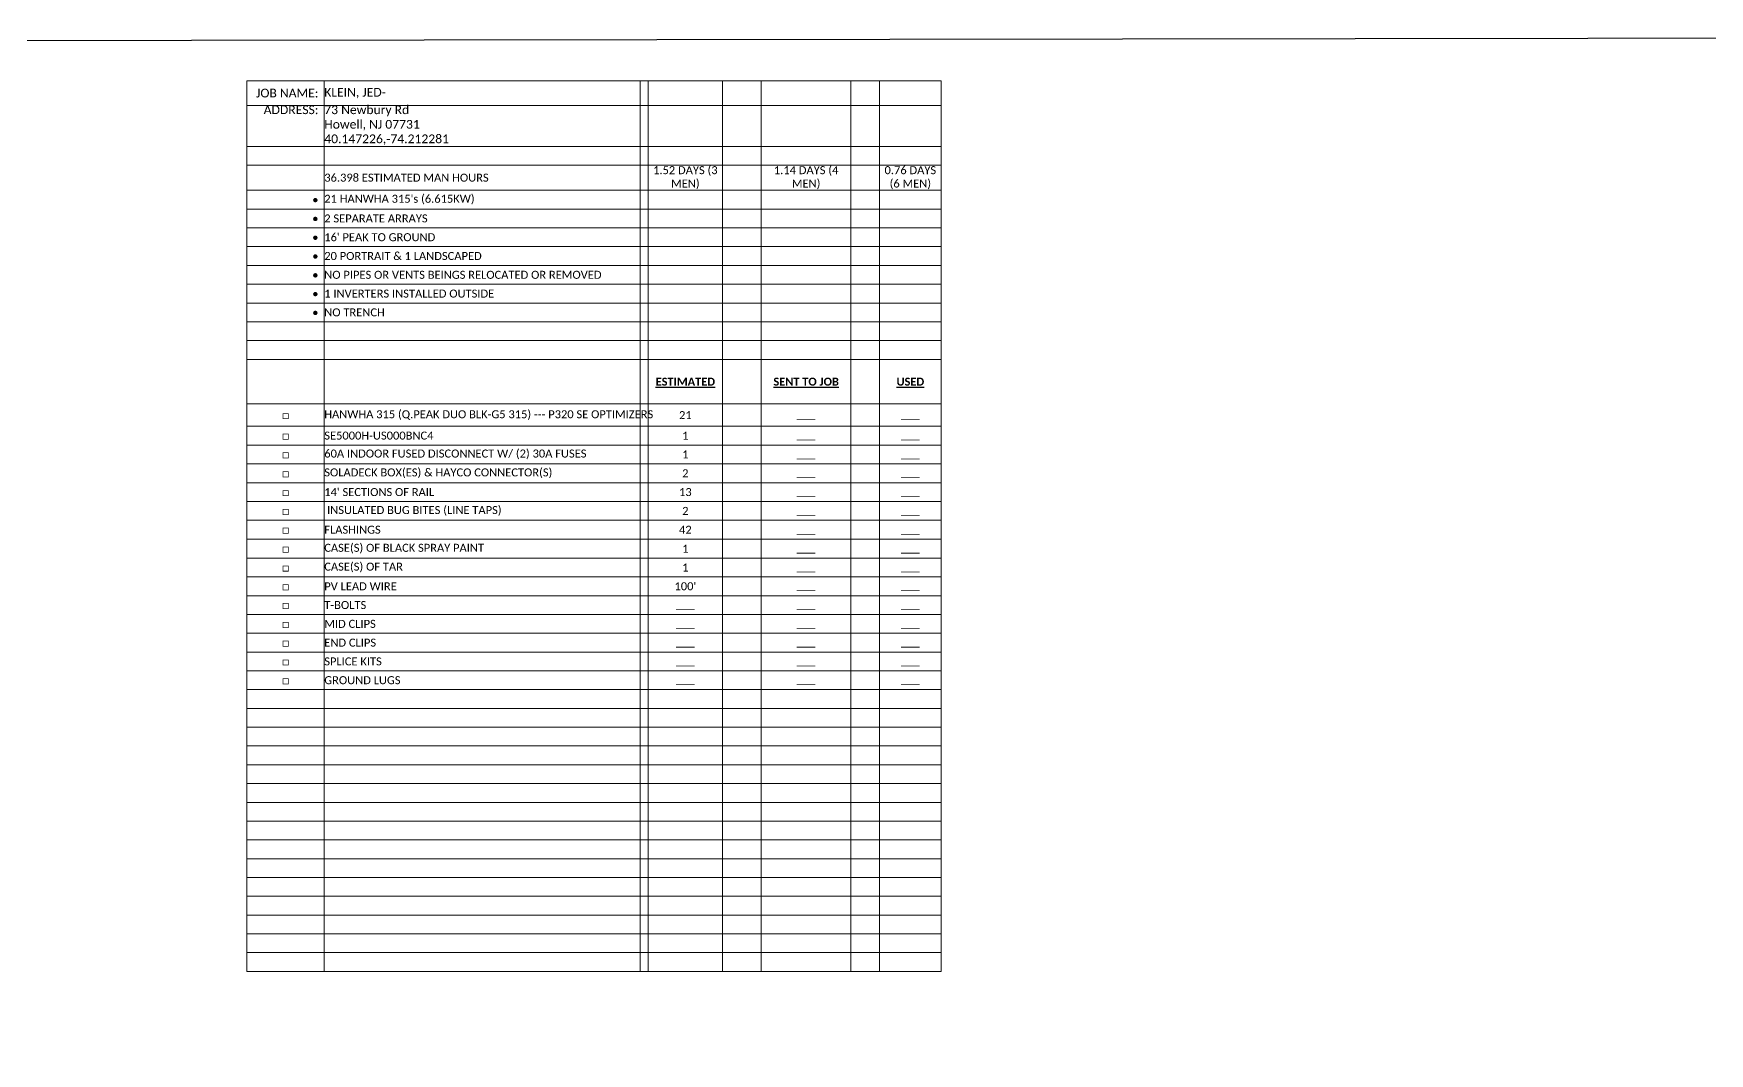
# Model space of a CAD drawing. Header units: feet. Extents: x -13431 to 10292, y 13448 to 29871.
# Drawn here: x 3925 to 4501, y 17239 to 17589 of the extents above; entities that cross this region are included whole.
import ezdxf

# ---------------------------------------------------------------- set-up
doc = ezdxf.new("R2010")
doc.units = ezdxf.units.FT
doc.header["$MEASUREMENT"] = 0
doc.layers.add('LOCKED (NO PRINT)', color=7, linetype='Continuous', plot=False)
doc.styles.get("Standard").update_dxf_attribs({"font": 'CALIBRI.TTF'})

# ---------------------------------------------------------------- blocks, each defined once
blk = doc.blocks.new('*T72')
at = {"layer": 'Defpoints', "color": 8, "linetype": 'ByBlock', "lineweight": 0, "transparency": 16777216}
for p, q in [((0, 0), (238.64, 0)), ((0, 0), (0, -306.3)), ((26.58, 0), (26.58, -306.3)), ((135.2, 0), (135.2, -306.3)), ((137.95, 0), (137.95, -306.3)), ((163.46, 0), (163.46, -306.3)), ((176.81, 0), (176.81, -306.3)), ((207.62, 0), (207.62, -306.3)), ((217.45, 0), (217.45, -306.3)), ((238.64, 0), (238.64, -306.3)), ((0, -8.44), (238.64, -8.44)), ((0, -22.57), (238.64, -22.57)), ((0, -29.03), (238.64, -29.03)), ((0, -37.6), (238.64, -37.6)), ((0, -44.1), (238.64, -44.1)), ((0, -50.56), (238.64, -50.56)), ((0, -57.02), (238.64, -57.02)), ((0, -63.49), (238.64, -63.49)), ((0, -69.95), (238.64, -69.95)), ((0, -76.41), (238.64, -76.41)), ((0, -82.87), (238.64, -82.87)), ((0, -89.33), (238.64, -89.33)), ((0, -95.79), (238.64, -95.79)), ((0, -111.14), (238.64, -111.14)), ((0, -118.79), (238.64, -118.79)), ((0, -125.25), (238.64, -125.25)), ((0, -131.71), (238.64, -131.71)), ((0, -138.22), (238.64, -138.22)), ((0, -144.68), (238.64, -144.68)), ((0, -151.14), (238.64, -151.14)), ((0, -157.65), (238.64, -157.65)), ((0, -164.15), (238.64, -164.15)), ((0, -170.61), (238.64, -170.61)), ((0, -177.07), (238.64, -177.07)), ((0, -183.54), (238.64, -183.54)), ((0, -190), (238.64, -190)), ((0, -196.46), (238.64, -196.46)), ((0, -202.92), (238.64, -202.92)), ((0, -209.38), (238.64, -209.38)), ((0, -215.84), (238.64, -215.84)), ((0, -222.3), (238.64, -222.3)), ((0, -228.76), (238.64, -228.76)), ((0, -235.22), (238.64, -235.22)), ((0, -241.69), (238.64, -241.69)), ((0, -248.15), (238.64, -248.15)), ((0, -254.61), (238.64, -254.61)), ((0, -261.07), (238.64, -261.07)), ((0, -267.53), (238.64, -267.53)), ((0, -273.99), (238.64, -273.99)), ((0, -280.45), (238.64, -280.45)), ((0, -286.91), (238.64, -286.91)), ((0, -293.37), (238.64, -293.37)), ((0, -299.84), (238.64, -299.84)), ((0, -306.3), (238.64, -306.3))]:
    blk.add_line(p, q, dxfattribs=at)
at = {"color": 0, "transparency": 16777216}
for s, insert, char_height, width, attachment_point in [('{\\fCalibri|b0|i0|c0;JOB NAME:', (24.58, -4.22), 3, 22.5823, 6), ('{\\fCalibri|b0|i0|c0;KLEIN, JED-', (26.58, -4.22), 3, 108.6174, 4), ('{\\fCalibri|b0|i0|c0;', (136.57, -4.22), 2.75, 2.75, 5), ('{\\fCalibri|b0|i0|c0;', (150.7, -4.22), 2.75, 25.5067, 5), ('{\\fCalibri|b0|i0|c0;', (170.14, -4.22), 2.75, 13.3575, 5), ('{\\fCalibri|b0|i0|c0;', (192.22, -4.22), 2.75, 30.8085, 5), ('{\\fCalibri|b0|i0|c0;', (212.53, -4.22), 2.75, 9.8234, 5), ('{\\fCalibri|b0|i0|c0;', (228.04, -4.22), 2.75, 21.1922, 5), ('{\\fCalibri|b0|i0|c0;ADDRESS:', (24.58, -8.44), 3, 22.5823, 3), ('{\\fCalibri|b0|i0|c0;73 Newbury Rd^JHowell, NJ 07731^J40.147226,-74.212281', (26.58, -8.44), 3, 108.6174, 1), ('{\\fCalibri|b0|i0|c0;', (136.57, -15.5), 2.75, 2.75, 5), ('{\\fCalibri|b0|i0|c0;', (150.7, -15.5), 2.75, 25.5067, 5), ('{\\fCalibri|b0|i0|c0;', (170.14, -15.5), 2.75, 13.3575, 5), ('{\\fCalibri|b0|i0|c0;', (192.22, -15.5), 2.75, 30.8085, 5), ('{\\fCalibri|b0|i0|c0;', (212.53, -15.5), 2.75, 9.8234, 5), ('{\\fCalibri|b0|i0|c0;', (228.04, -15.5), 2.75, 21.1922, 5), ('{\\fCalibri|b0|i0|c0;', (24.58, -25.8), 2.75, 22.5823, 6), ('{\\fCalibri|b0|i0|c0;', (26.58, -25.8), 2.75, 108.6174, 4), ('{\\fCalibri|b0|i0|c0;', (136.57, -25.8), 2.75, 2.75, 5), ('{\\fCalibri|b0|i0|c0;', (150.7, -25.8), 2.75, 25.5067, 5), ('{\\fCalibri|b0|i0|c0;', (170.14, -25.8), 2.75, 13.3575, 5), ('{\\fCalibri|b0|i0|c0;', (192.22, -25.8), 2.75, 30.8085, 5), ('{\\fCalibri|b0|i0|c0;', (212.53, -25.8), 2.75, 9.8234, 5), ('{\\fCalibri|b0|i0|c0;', (228.04, -25.8), 2.75, 21.1922, 5), ('{\\fCalibri|b0|i0|c0;', (24.58, -33.31), 2.75, 22.5823, 6), ('{\\fCalibri|b0|i0|c0;36.398 ESTIMATED MAN HOURS', (26.58, -33.31), 2.75, 108.6174, 4), ('{\\fCalibri|b0|i0|c0;', (136.57, -33.31), 2.75, 2.75, 5), ('{\\fCalibri|b0|i0|c0;1.52 DAYS (3 MEN)', (150.7, -33.31), 2.75, 25.5067, 5), ('{\\fCalibri|b0|i0|c0;', (170.14, -33.31), 2.75, 13.3575, 5), ('{\\fCalibri|b0|i0|c0;1.14 DAYS (4 MEN)', (192.22, -33.31), 2.75, 30.8085, 5), ('{\\fCalibri|b0|i0|c0;', (212.53, -33.31), 2.75, 9.8234, 5), ('{\\fCalibri|b0|i0|c0;0.76 DAYS (6 MEN)', (228.04, -33.31), 2.75, 21.1922, 5), ('{\\fCalibri|b0|i0|c0;•', (24.58, -40.85), 2.75, 22.5823, 6), ("{\\fCalibri|b0|i0|c0;21 HANWHA 315's (6.615KW)", (26.58, -40.85), 2.75, 108.6174, 4), ('{\\fCalibri|b0|i0|c0;2 SEPARATE ARRAYS', (26.58, -47.33), 2.75, 108.6174, 4), ('{\\fCalibri|b0|i0|c0;', (136.57, -40.85), 2.75, 2.75, 5), ('{\\fCalibri|b0|i0|c0;', (150.7, -40.85), 2.75, 25.5067, 5), ('{\\fCalibri|b0|i0|c0;', (170.14, -40.85), 2.75, 13.3575, 5), ('{\\fCalibri|b0|i0|c0;', (192.22, -40.85), 2.75, 30.8085, 5), ('{\\fCalibri|b0|i0|c0;', (212.53, -40.85), 2.75, 9.8234, 5), ('{\\fCalibri|b0|i0|c0;', (228.04, -40.85), 2.75, 21.1922, 5), ('{\\fCalibri|b0|i0|c0;•', (24.58, -47.33), 2.75, 22.5823, 6), ('{\\fCalibri|b0|i0|c0;', (136.57, -47.33), 2.75, 2.75, 5), ('{\\fCalibri|b0|i0|c0;', (150.7, -47.33), 2.75, 25.5067, 5), ('{\\fCalibri|b0|i0|c0;', (170.14, -47.33), 2.75, 13.3575, 5), ('{\\fCalibri|b0|i0|c0;', (192.22, -47.33), 2.75, 30.8085, 5), ('{\\fCalibri|b0|i0|c0;', (212.53, -47.33), 2.75, 9.8234, 5), ('{\\fCalibri|b0|i0|c0;', (228.04, -47.33), 2.75, 21.1922, 5), ('{\\fCalibri|b0|i0|c0;•', (24.58, -53.79), 2.75, 22.5823, 6), ("{\\fCalibri|b0|i0|c0;16' PEAK TO GROUND", (26.58, -53.79), 2.75, 108.6174, 4), ('{\\fCalibri|b0|i0|c0;', (136.57, -53.79), 2.75, 2.75, 5), ('{\\fCalibri|b0|i0|c0;', (150.7, -53.79), 2.75, 25.5067, 5), ('{\\fCalibri|b0|i0|c0;', (170.14, -53.79), 2.75, 13.3575, 5), ('{\\fCalibri|b0|i0|c0;', (192.22, -53.79), 2.75, 30.8085, 5), ('{\\fCalibri|b0|i0|c0;', (212.53, -53.79), 2.75, 9.8234, 5), ('{\\fCalibri|b0|i0|c0;', (228.04, -53.79), 2.75, 21.1922, 5), ('{\\fCalibri|b0|i0|c0;•', (24.58, -60.25), 2.75, 22.5823, 6), ('{\\fCalibri|b0|i0|c0;20 PORTRAIT & 1 LANDSCAPED', (26.58, -60.25), 2.75, 108.6174, 4), ('{\\fCalibri|b0|i0|c0;', (136.57, -60.25), 2.75, 2.75, 5), ('{\\fCalibri|b0|i0|c0;', (150.7, -60.25), 2.75, 25.5067, 5), ('{\\fCalibri|b0|i0|c0;', (170.14, -60.25), 2.75, 13.3575, 5), ('{\\fCalibri|b0|i0|c0;', (192.22, -60.25), 2.75, 30.8085, 5), ('{\\fCalibri|b0|i0|c0;', (212.53, -60.25), 2.75, 9.8234, 5), ('{\\fCalibri|b0|i0|c0;', (228.04, -60.25), 2.75, 21.1922, 5), ('{\\fCalibri|b0|i0|c0;•', (24.58, -66.72), 2.75, 22.5823, 6), ('{\\fCalibri|b0|i0|c0;NO PIPES OR VENTS BEINGS RELOCATED OR REMOVED', (26.58, -66.72), 2.75, 108.6174, 4), ('{\\fCalibri|b0|i0|c0;', (136.57, -66.72), 2.75, 2.75, 5), ('{\\fCalibri|b0|i0|c0;', (150.7, -66.72), 2.75, 25.5067, 5), ('{\\fCalibri|b0|i0|c0;', (170.14, -66.72), 2.75, 13.3575, 5), ('{\\fCalibri|b0|i0|c0;', (192.22, -66.72), 2.75, 30.8085, 5), ('{\\fCalibri|b0|i0|c0;', (212.53, -66.72), 2.75, 9.8234, 5), ('{\\fCalibri|b0|i0|c0;', (228.04, -66.72), 2.75, 21.1922, 5), ('{\\fCalibri|b0|i0|c0;•', (24.58, -73.18), 2.75, 22.5823, 6), ('{\\fCalibri|b0|i0|c0;1 INVERTERS INSTALLED OUTSIDE', (26.58, -73.18), 2.75, 108.6174, 4), ('{\\fCalibri|b0|i0|c0;', (136.57, -73.18), 2.75, 2.75, 5), ('{\\fCalibri|b0|i0|c0;', (150.7, -73.18), 2.75, 25.5067, 5), ('{\\fCalibri|b0|i0|c0;', (170.14, -73.18), 2.75, 13.3575, 5), ('{\\fCalibri|b0|i0|c0;', (192.22, -73.18), 2.75, 30.8085, 5), ('{\\fCalibri|b0|i0|c0;', (212.53, -73.18), 2.75, 9.8234, 5), ('{\\fCalibri|b0|i0|c0;', (228.04, -73.18), 2.75, 21.1922, 5), ('{\\fCalibri|b0|i0|c0;•', (24.58, -79.64), 2.75, 22.5823, 6), ('{\\fCalibri|b0|i0|c0;NO TRENCH', (26.58, -79.64), 2.75, 108.6174, 4), ('{\\fCalibri|b0|i0|c0;', (136.57, -79.64), 2.75, 2.75, 5), ('{\\fCalibri|b0|i0|c0;', (150.7, -79.64), 2.75, 25.5067, 5), ('{\\fCalibri|b0|i0|c0;', (170.14, -79.64), 2.75, 13.3575, 5), ('{\\fCalibri|b0|i0|c0;', (192.22, -79.64), 2.75, 30.8085, 5), ('{\\fCalibri|b0|i0|c0;', (212.53, -79.64), 2.75, 9.8234, 5), ('{\\fCalibri|b0|i0|c0;', (228.04, -79.64), 2.75, 21.1922, 5), ('{\\fCalibri|b0|i0|c0;', (24.58, -86.1), 2.75, 22.5823, 6), ('{\\fCalibri|b0|i0|c0;', (26.58, -86.1), 2.75, 108.6174, 4), ('{\\fCalibri|b0|i0|c0;', (136.57, -86.1), 2.75, 2.75, 5), ('{\\fCalibri|b0|i0|c0;', (150.7, -86.1), 2.75, 25.5067, 5), ('{\\fCalibri|b0|i0|c0;', (170.14, -86.1), 2.75, 13.3575, 5), ('{\\fCalibri|b0|i0|c0;', (192.22, -86.1), 2.75, 30.8085, 5), ('{\\fCalibri|b0|i0|c0;', (212.53, -86.1), 2.75, 9.8234, 5), ('{\\fCalibri|b0|i0|c0;', (228.04, -86.1), 2.75, 21.1922, 5), ('{\\fCalibri|b0|i0|c0;', (24.58, -92.56), 2.75, 22.5823, 6), ('{\\fCalibri|b0|i0|c0;', (26.58, -92.56), 2.75, 108.6174, 4), ('{\\fCalibri|b0|i0|c0;', (136.57, -92.56), 2.75, 2.75, 5), ('{\\fCalibri|b0|i0|c0;', (150.7, -92.56), 2.75, 25.5067, 5), ('{\\fCalibri|b0|i0|c0;', (170.14, -92.56), 2.75, 13.3575, 5), ('{\\fCalibri|b0|i0|c0;', (192.22, -92.56), 2.75, 30.8085, 5), ('{\\fCalibri|b0|i0|c0;', (212.53, -92.56), 2.75, 9.8234, 5), ('{\\fCalibri|b0|i0|c0;', (228.04, -92.56), 2.75, 21.1922, 5), ('{\\fCalibri|b0|i0|c0;', (13.29, -103.47), 2.75, 22.5823, 5), ('{\\fCalibri|b0|i0|c0;', (26.58, -103.47), 2.75, 108.6174, 4), ('{\\fCalibri|b0|i0|c0;', (136.57, -103.47), 2.75, 2.75, 5), ('{\\fCalibri|b1|i0|c0;\\LESTIMATED', (150.7, -103.47), 2.75, 25.5067, 5), ('{\\fCalibri|b0|i0|c0;', (170.14, -103.47), 2.75, 13.3575, 5), ('{\\fCalibri|b1|i0|c0;\\LSENT TO JOB', (192.22, -103.47), 2.75, 30.8085, 5), ('{\\fCalibri|b0|i0|c0;', (212.53, -103.47), 2.75, 9.8234, 5), ('{\\fCalibri|b1|i0|c0;\\LUSED', (228.04, -103.47), 2.75, 21.1922, 5), ('{\\fCalibri|b0|i0|c0;□', (13.29, -114.97), 2.75, 22.5823, 5), ('{\\fCalibri|b0|i0|c0;HANWHA 315 (Q.PEAK DUO BLK-G5 315) --- P320 SE OPTIMIZERS', (26.58, -114.97), 2.75, 108.6174, 4), ('{\\fCalibri|b0|i0|c0;', (136.57, -114.97), 2.75, 2.75, 5), ('{\\fCalibri|b0|i0|c0;21', (150.7, -114.97), 2.75, 25.5067, 5), ('{\\fCalibri|b0|i0|c0;', (170.14, -114.97), 2.75, 13.3575, 5), ('{\\fCalibri|b0|i0|c0;', (212.53, -114.97), 2.75, 9.8234, 5), ('{\\fCalibri|b0|i0|c0;SE5000H-US000BNC4', (26.58, -122.02), 2.75, 108.6174, 4), ('{\\fCalibri|b0|i0|c0;1', (150.7, -122.02), 2.75, 25.5067, 5), ('{\\fCalibri|b0|i0|c0;___', (192.22, -114.97), 2.75, 30.8085, 5), ('{\\fCalibri|b0|i0|c0;___', (228.04, -114.97), 2.75, 21.1922, 5), ('{\\fCalibri|b0|i0|c0;□', (13.29, -122.02), 2.75, 22.5823, 5), ('{\\fCalibri|b0|i0|c0;60A INDOOR FUSED DISCONNECT W/ (2) 30A FUSES', (26.58, -128.48), 2.75, 108.6174, 4), ('{\\fCalibri|b0|i0|c0;', (136.57, -122.02), 2.75, 2.75, 5), ('{\\fCalibri|b0|i0|c0;', (170.14, -122.02), 2.75, 13.3575, 5), ('{\\fCalibri|b0|i0|c0;___', (192.22, -122.02), 2.75, 30.8085, 5), ('{\\fCalibri|b0|i0|c0;', (212.53, -122.02), 2.75, 9.8234, 5), ('{\\fCalibri|b0|i0|c0;___', (228.04, -122.02), 2.75, 21.1922, 5), ('{\\fCalibri|b0|i0|c0;□', (13.29, -128.48), 2.75, 22.5823, 5), ('{\\fCalibri|b0|i0|c0;', (136.57, -128.48), 2.75, 2.75, 5), ('{\\fCalibri|b0|i0|c0;1', (150.7, -128.48), 2.75, 25.5067, 5), ('{\\fCalibri|b0|i0|c0;', (170.14, -128.48), 2.75, 13.3575, 5), ('{\\fCalibri|b0|i0|c0;___', (192.22, -128.48), 2.75, 30.8085, 5), ('{\\fCalibri|b0|i0|c0;', (212.53, -128.48), 2.75, 9.8234, 5), ('{\\fCalibri|b0|i0|c0;___', (228.04, -128.48), 2.75, 21.1922, 5), ('{\\fCalibri|b0|i0|c0;□', (13.29, -134.97), 2.75, 22.5823, 5), ('{\\fCalibri|b0|i0|c0;SOLADECK BOX(ES) & HAYCO CONNECTOR(S)', (26.58, -134.97), 2.75, 108.6174, 4), ('{\\fCalibri|b0|i0|c0;', (136.57, -134.97), 2.75, 2.75, 5), ('{\\fCalibri|b0|i0|c0;2', (150.7, -134.97), 2.75, 25.5067, 5), ('{\\fCalibri|b0|i0|c0;', (170.14, -134.97), 2.75, 13.3575, 5), ('{\\fCalibri|b0|i0|c0;___', (192.22, -134.97), 2.75, 30.8085, 5), ('{\\fCalibri|b0|i0|c0;', (212.53, -134.97), 2.75, 9.8234, 5), ('{\\fCalibri|b0|i0|c0;___', (228.04, -134.97), 2.75, 21.1922, 5), ('{\\fCalibri|b0|i0|c0;□', (13.29, -141.45), 2.75, 22.5823, 5), ("{\\fCalibri|b0|i0|c0;14' SECTIONS OF RAIL", (26.58, -141.45), 2.75, 108.6174, 4), ('{\\fCalibri|b0|i0|c0;', (136.57, -141.45), 2.75, 2.75, 5), ('{\\fCalibri|b0|i0|c0;13', (150.7, -141.45), 2.75, 25.5067, 5), ('{\\fCalibri|b0|i0|c0;', (170.14, -141.45), 2.75, 13.3575, 5), ('{\\fCalibri|b0|i0|c0;___', (192.22, -141.45), 2.75, 30.8085, 5), ('{\\fCalibri|b0|i0|c0;', (212.53, -141.45), 2.75, 9.8234, 5), ('{\\fCalibri|b0|i0|c0;___', (228.04, -141.45), 2.75, 21.1922, 5), ('{\\fCalibri|b0|i0|c0;□', (13.29, -147.91), 2.75, 22.5823, 5), ('{\\fCalibri|b0|i0|c0; INSULATED BUG BITES (LINE TAPS)', (26.58, -147.91), 2.75, 108.6174, 4), ('{\\fCalibri|b0|i0|c0;', (136.57, -147.91), 2.75, 2.75, 5), ('{\\fCalibri|b0|i0|c0;2', (150.7, -147.91), 2.75, 25.5067, 5), ('{\\fCalibri|b0|i0|c0;', (170.14, -147.91), 2.75, 13.3575, 5), ('{\\fCalibri|b0|i0|c0;___', (192.22, -147.91), 2.75, 30.8085, 5), ('{\\fCalibri|b0|i0|c0;', (212.53, -147.91), 2.75, 9.8234, 5), ('{\\fCalibri|b0|i0|c0;___', (228.04, -147.91), 2.75, 21.1922, 5), ('{\\fCalibri|b0|i0|c0;□', (13.29, -154.39), 2.75, 22.5823, 5), ('{\\fCalibri|b0|i0|c0;FLASHINGS', (26.58, -154.39), 2.75, 108.6174, 4), ('{\\fCalibri|b0|i0|c0;', (136.57, -154.39), 2.75, 2.75, 5), ('{\\fCalibri|b0|i0|c0;42', (150.7, -154.39), 2.75, 25.5067, 5), ('{\\fCalibri|b0|i0|c0;', (170.14, -154.39), 2.75, 13.3575, 5), ('{\\fCalibri|b0|i0|c0;', (212.53, -154.39), 2.75, 9.8234, 5), ('{\\fCalibri|b0|i0|c0;□', (13.29, -160.9), 2.75, 22.5823, 5), ('{\\fCalibri|b0|i0|c0;CASE(S) OF BLACK SPRAY PAINT', (26.58, -160.9), 2.75, 108.6174, 4), ('{\\fCalibri|b0|i0|c0;', (136.57, -160.9), 2.75, 2.75, 5), ('{\\fCalibri|b0|i0|c0;1', (150.7, -160.9), 2.75, 25.5067, 5), ('{\\fCalibri|b0|i0|c0;', (170.14, -160.9), 2.75, 13.3575, 5), ('{\\fCalibri|b0|i0|c0;___', (192.22, -154.39), 2.75, 30.8085, 5), ('{\\fCalibri|b0|i0|c0;', (212.53, -160.9), 2.75, 9.8234, 5), ('{\\fCalibri|b0|i0|c0;___', (228.04, -154.39), 2.75, 21.1922, 5), ('{\\fCalibri|b0|i0|c0;□', (13.29, -167.38), 2.75, 22.5823, 5), ('{\\fCalibri|b0|i0|c0;CASE(S) OF TAR', (26.58, -167.38), 2.75, 108.6174, 4), ('{\\fCalibri|b0|i0|c0;1', (150.7, -167.38), 2.75, 25.5067, 5), ('{\\fCalibri|b0|i0|c0;___', (192.22, -160.9), 2.75, 30.8085, 5), ('{\\fCalibri|b0|i0|c0;___', (228.04, -160.9), 2.75, 21.1922, 5), ('{\\fCalibri|b0|i0|c0;PV LEAD WIRE', (26.58, -173.84), 2.75, 108.6174, 4), ('{\\fCalibri|b0|i0|c0;', (136.57, -167.38), 2.75, 2.75, 5), ("{\\fCalibri|b0|i0|c0;100'", (150.7, -173.84), 2.75, 25.5067, 5), ('{\\fCalibri|b0|i0|c0;', (170.14, -167.38), 2.75, 13.3575, 5), ('{\\fCalibri|b0|i0|c0;___', (192.22, -167.38), 2.75, 30.8085, 5), ('{\\fCalibri|b0|i0|c0;', (212.53, -167.38), 2.75, 9.8234, 5), ('{\\fCalibri|b0|i0|c0;___', (228.04, -167.38), 2.75, 21.1922, 5), ('{\\fCalibri|b0|i0|c0;□', (13.29, -173.84), 2.75, 22.5823, 5), ('{\\fCalibri|b0|i0|c0;', (136.57, -173.84), 2.75, 2.75, 5), ('{\\fCalibri|b0|i0|c0;', (170.14, -173.84), 2.75, 13.3575, 5), ('{\\fCalibri|b0|i0|c0;___', (192.22, -173.84), 2.75, 30.8085, 5), ('{\\fCalibri|b0|i0|c0;', (212.53, -173.84), 2.75, 9.8234, 5), ('{\\fCalibri|b0|i0|c0;___', (228.04, -173.84), 2.75, 21.1922, 5), ('{\\fCalibri|b0|i0|c0;□', (13.29, -180.3), 2.75, 22.5823, 5), ('{\\fCalibri|b0|i0|c0;T-BOLTS', (26.58, -180.3), 2.75, 108.6174, 4), ('{\\fCalibri|b0|i0|c0;', (136.57, -180.3), 2.75, 2.75, 5), ('{\\fCalibri|b0|i0|c0;___', (150.7, -180.3), 2.75, 25.5067, 5), ('{\\fCalibri|b0|i0|c0;', (170.14, -180.3), 2.75, 13.3575, 5), ('{\\fCalibri|b0|i0|c0;___', (192.22, -180.3), 2.75, 30.8085, 5), ('{\\fCalibri|b0|i0|c0;', (212.53, -180.3), 2.75, 9.8234, 5), ('{\\fCalibri|b0|i0|c0;___', (228.04, -180.3), 2.75, 21.1922, 5), ('{\\fCalibri|b0|i0|c0;□', (13.29, -186.77), 2.75, 22.5823, 5), ('{\\fCalibri|b0|i0|c0;MID CLIPS', (26.58, -186.77), 2.75, 108.6174, 4), ('{\\fCalibri|b0|i0|c0;', (136.57, -186.77), 2.75, 2.75, 5), ('{\\fCalibri|b0|i0|c0;___', (150.7, -186.77), 2.75, 25.5067, 5), ('{\\fCalibri|b0|i0|c0;', (170.14, -186.77), 2.75, 13.3575, 5), ('{\\fCalibri|b0|i0|c0;___', (192.22, -186.77), 2.75, 30.8085, 5), ('{\\fCalibri|b0|i0|c0;', (212.53, -186.77), 2.75, 9.8234, 5), ('{\\fCalibri|b0|i0|c0;___', (228.04, -186.77), 2.75, 21.1922, 5), ('{\\fCalibri|b0|i0|c0;□', (13.29, -193.23), 2.75, 22.5823, 5), ('{\\fCalibri|b0|i0|c0;END CLIPS', (26.58, -193.23), 2.75, 108.6174, 4), ('{\\fCalibri|b0|i0|c0;', (136.57, -193.23), 2.75, 2.75, 5), ('{\\fCalibri|b0|i0|c0;___', (150.7, -193.23), 2.75, 25.5067, 5), ('{\\fCalibri|b0|i0|c0;', (170.14, -193.23), 2.75, 13.3575, 5), ('{\\fCalibri|b0|i0|c0;___', (192.22, -193.23), 2.75, 30.8085, 5), ('{\\fCalibri|b0|i0|c0;', (212.53, -193.23), 2.75, 9.8234, 5), ('{\\fCalibri|b0|i0|c0;___', (228.04, -193.23), 2.75, 21.1922, 5), ('{\\fCalibri|b0|i0|c0;□', (13.29, -199.69), 2.75, 22.5823, 5), ('{\\fCalibri|b0|i0|c0;SPLICE KITS', (26.58, -199.69), 2.75, 108.6174, 4), ('{\\fCalibri|b0|i0|c0;', (136.57, -199.69), 2.75, 2.75, 5), ('{\\fCalibri|b0|i0|c0;___', (150.7, -199.69), 2.75, 25.5067, 5), ('{\\fCalibri|b0|i0|c0;', (170.14, -199.69), 2.75, 13.3575, 5), ('{\\fCalibri|b0|i0|c0;___', (192.22, -199.69), 2.75, 30.8085, 5), ('{\\fCalibri|b0|i0|c0;', (212.53, -199.69), 2.75, 9.8234, 5), ('{\\fCalibri|b0|i0|c0;___', (228.04, -199.69), 2.75, 21.1922, 5), ('{\\fCalibri|b0|i0|c0;□', (13.29, -206.15), 2.75, 22.5823, 5), ('{\\fCalibri|b0|i0|c0;GROUND LUGS', (26.58, -206.15), 2.75, 108.6174, 4), ('{\\fCalibri|b0|i0|c0;', (136.57, -206.15), 2.75, 2.75, 5), ('{\\fCalibri|b0|i0|c0;', (170.14, -206.15), 2.75, 13.3575, 5), ('{\\fCalibri|b0|i0|c0;', (212.53, -206.15), 2.75, 9.8234, 5), ('{\\fCalibri|b0|i0|c0;', (13.29, -212.61), 2.75, 22.5823, 5), ('{\\fCalibri|b0|i0|c0;', (26.58, -212.61), 2.75, 108.6174, 4), ('{\\fCalibri|b0|i0|c0;', (136.57, -212.61), 2.75, 2.75, 5), ('{\\fCalibri|b0|i0|c0;___', (150.7, -206.15), 2.75, 25.5067, 5), ('{\\fCalibri|b0|i0|c0;', (150.7, -212.61), 2.75, 25.5067, 5), ('{\\fCalibri|b0|i0|c0;', (170.14, -212.61), 2.75, 13.3575, 5), ('{\\fCalibri|b0|i0|c0;___', (192.22, -206.15), 2.75, 30.8085, 5), ('{\\fCalibri|b0|i0|c0;', (192.22, -212.61), 2.75, 30.8085, 5), ('{\\fCalibri|b0|i0|c0;', (212.53, -212.61), 2.75, 9.8234, 5), ('{\\fCalibri|b0|i0|c0;___', (228.04, -206.15), 2.75, 21.1922, 5), ('{\\fCalibri|b0|i0|c0;', (228.04, -212.61), 2.75, 21.1922, 5), ('{\\fCalibri|b0|i0|c0;', (13.29, -219.07), 2.75, 22.5823, 5), ('{\\fCalibri|b0|i0|c0;', (26.58, -219.07), 2.75, 108.6174, 4), ('{\\fCalibri|b0|i0|c0;', (136.57, -219.07), 2.75, 2.75, 5), ('{\\fCalibri|b0|i0|c0;', (150.7, -219.07), 2.75, 25.5067, 5), ('{\\fCalibri|b0|i0|c0;', (170.14, -219.07), 2.75, 13.3575, 5), ('{\\fCalibri|b0|i0|c0;', (192.22, -219.07), 2.75, 30.8085, 5), ('{\\fCalibri|b0|i0|c0;', (212.53, -219.07), 2.75, 9.8234, 5), ('{\\fCalibri|b0|i0|c0;', (228.04, -219.07), 2.75, 21.1922, 5), ('{\\fCalibri|b0|i0|c0;', (13.29, -225.53), 2.75, 22.5823, 5), ('{\\fCalibri|b0|i0|c0;', (26.58, -225.53), 2.75, 108.6174, 4), ('{\\fCalibri|b0|i0|c0;', (136.57, -225.53), 2.75, 2.75, 5), ('{\\fCalibri|b0|i0|c0;', (150.7, -225.53), 2.75, 25.5067, 5), ('{\\fCalibri|b0|i0|c0;', (170.14, -225.53), 2.75, 13.3575, 5), ('{\\fCalibri|b0|i0|c0;', (192.22, -225.53), 2.75, 30.8085, 5), ('{\\fCalibri|b0|i0|c0;', (212.53, -225.53), 2.75, 9.8234, 5), ('{\\fCalibri|b0|i0|c0;', (228.04, -225.53), 2.75, 21.1922, 5), ('{\\fCalibri|b0|i0|c0;', (13.29, -231.99), 2.75, 22.5823, 5), ('{\\fCalibri|b0|i0|c0;', (26.58, -231.99), 2.75, 108.6174, 4), ('{\\fCalibri|b0|i0|c0;', (136.57, -231.99), 2.75, 2.75, 5), ('{\\fCalibri|b0|i0|c0;', (150.7, -231.99), 2.75, 25.5067, 5), ('{\\fCalibri|b0|i0|c0;', (170.14, -231.99), 2.75, 13.3575, 5), ('{\\fCalibri|b0|i0|c0;', (192.22, -231.99), 2.75, 30.8085, 5), ('{\\fCalibri|b0|i0|c0;', (212.53, -231.99), 2.75, 9.8234, 5), ('{\\fCalibri|b0|i0|c0;', (228.04, -231.99), 2.75, 21.1922, 5), ('{\\fCalibri|b0|i0|c0;', (13.29, -238.45), 2.75, 22.5823, 5), ('{\\fCalibri|b0|i0|c0;', (26.58, -238.45), 2.75, 108.6174, 4), ('{\\fCalibri|b0|i0|c0;', (136.57, -238.45), 2.75, 2.75, 5), ('{\\fCalibri|b0|i0|c0;', (150.7, -238.45), 2.75, 25.5067, 5), ('{\\fCalibri|b0|i0|c0;', (170.14, -238.45), 2.75, 13.3575, 5), ('{\\fCalibri|b0|i0|c0;', (192.22, -238.45), 2.75, 30.8085, 5), ('{\\fCalibri|b0|i0|c0;', (212.53, -238.45), 2.75, 9.8234, 5), ('{\\fCalibri|b0|i0|c0;', (228.04, -238.45), 2.75, 21.1922, 5), ('{\\fCalibri|b0|i0|c0;', (13.29, -244.92), 2.75, 22.5823, 5), ('{\\fCalibri|b0|i0|c0;', (26.58, -244.92), 2.75, 108.6174, 4), ('{\\fCalibri|b0|i0|c0;', (136.57, -244.92), 2.75, 2.75, 5), ('{\\fCalibri|b0|i0|c0;', (150.7, -244.92), 2.75, 25.5067, 5), ('{\\fCalibri|b0|i0|c0;', (170.14, -244.92), 2.75, 13.3575, 5), ('{\\fCalibri|b0|i0|c0;', (192.22, -244.92), 2.75, 30.8085, 5), ('{\\fCalibri|b0|i0|c0;', (212.53, -244.92), 2.75, 9.8234, 5), ('{\\fCalibri|b0|i0|c0;', (228.04, -244.92), 2.75, 21.1922, 5), ('{\\fCalibri|b0|i0|c0;', (13.29, -251.38), 2.75, 22.5823, 5), ('{\\fCalibri|b0|i0|c0;', (26.58, -251.38), 2.75, 108.6174, 4), ('{\\fCalibri|b0|i0|c0;', (136.57, -251.38), 2.75, 2.75, 5), ('{\\fCalibri|b0|i0|c0;', (150.7, -251.38), 2.75, 25.5067, 5), ('{\\fCalibri|b0|i0|c0;', (170.14, -251.38), 2.75, 13.3575, 5), ('{\\fCalibri|b0|i0|c0;', (192.22, -251.38), 2.75, 30.8085, 5), ('{\\fCalibri|b0|i0|c0;', (212.53, -251.38), 2.75, 9.8234, 5), ('{\\fCalibri|b0|i0|c0;', (228.04, -251.38), 2.75, 21.1922, 5), ('{\\fCalibri|b0|i0|c0;', (13.29, -257.84), 2.75, 22.5823, 5), ('{\\fCalibri|b0|i0|c0;', (26.58, -257.84), 2.75, 108.6174, 4), ('{\\fCalibri|b0|i0|c0;', (136.57, -257.84), 2.75, 2.75, 5), ('{\\fCalibri|b0|i0|c0;', (150.7, -257.84), 2.75, 25.5067, 5), ('{\\fCalibri|b0|i0|c0;', (170.14, -257.84), 2.75, 13.3575, 5), ('{\\fCalibri|b0|i0|c0;', (192.22, -257.84), 2.75, 30.8085, 5), ('{\\fCalibri|b0|i0|c0;', (212.53, -257.84), 2.75, 9.8234, 5), ('{\\fCalibri|b0|i0|c0;', (228.04, -257.84), 2.75, 21.1922, 5), ('{\\fCalibri|b0|i0|c0;', (13.29, -264.3), 2.75, 22.5823, 5), ('{\\fCalibri|b0|i0|c0;', (26.58, -264.3), 2.75, 108.6174, 4), ('{\\fCalibri|b0|i0|c0;', (136.57, -264.3), 2.75, 2.75, 5), ('{\\fCalibri|b0|i0|c0;', (150.7, -264.3), 2.75, 25.5067, 5), ('{\\fCalibri|b0|i0|c0;', (170.14, -264.3), 2.75, 13.3575, 5), ('{\\fCalibri|b0|i0|c0;', (192.22, -264.3), 2.75, 30.8085, 5), ('{\\fCalibri|b0|i0|c0;', (212.53, -264.3), 2.75, 9.8234, 5), ('{\\fCalibri|b0|i0|c0;', (228.04, -264.3), 2.75, 21.1922, 5), ('{\\fCalibri|b0|i0|c0;', (13.29, -270.76), 2.75, 22.5823, 5), ('{\\fCalibri|b0|i0|c0;', (26.58, -270.76), 2.75, 108.6174, 4), ('{\\fCalibri|b0|i0|c0;', (136.57, -270.76), 2.75, 2.75, 5), ('{\\fCalibri|b0|i0|c0;', (150.7, -270.76), 2.75, 25.5067, 5), ('{\\fCalibri|b0|i0|c0;', (170.14, -270.76), 2.75, 13.3575, 5), ('{\\fCalibri|b0|i0|c0;', (192.22, -270.76), 2.75, 30.8085, 5), ('{\\fCalibri|b0|i0|c0;', (212.53, -270.76), 2.75, 9.8234, 5), ('{\\fCalibri|b0|i0|c0;', (228.04, -270.76), 2.75, 21.1922, 5), ('{\\fCalibri|b0|i0|c0;', (13.29, -277.22), 2.75, 22.5823, 5), ('{\\fCalibri|b0|i0|c0;', (26.58, -277.22), 2.75, 108.6174, 4), ('{\\fCalibri|b0|i0|c0;', (136.57, -277.22), 2.75, 2.75, 5), ('{\\fCalibri|b0|i0|c0;', (150.7, -277.22), 2.75, 25.5067, 5), ('{\\fCalibri|b0|i0|c0;', (170.14, -277.22), 2.75, 13.3575, 5), ('{\\fCalibri|b0|i0|c0;', (192.22, -277.22), 2.75, 30.8085, 5), ('{\\fCalibri|b0|i0|c0;', (212.53, -277.22), 2.75, 9.8234, 5), ('{\\fCalibri|b0|i0|c0;', (228.04, -277.22), 2.75, 21.1922, 5), ('{\\fCalibri|b0|i0|c0;', (13.29, -283.68), 2.75, 22.5823, 5), ('{\\fCalibri|b0|i0|c0;', (26.58, -283.68), 2.75, 108.6174, 4), ('{\\fCalibri|b0|i0|c0;', (136.57, -283.68), 2.75, 2.75, 5), ('{\\fCalibri|b0|i0|c0;', (150.7, -283.68), 2.75, 25.5067, 5), ('{\\fCalibri|b0|i0|c0;', (170.14, -283.68), 2.75, 13.3575, 5), ('{\\fCalibri|b0|i0|c0;', (192.22, -283.68), 2.75, 30.8085, 5), ('{\\fCalibri|b0|i0|c0;', (212.53, -283.68), 2.75, 9.8234, 5), ('{\\fCalibri|b0|i0|c0;', (228.04, -283.68), 2.75, 21.1922, 5), ('{\\fCalibri|b0|i0|c0;', (13.29, -290.14), 2.75, 22.5823, 5), ('{\\fCalibri|b0|i0|c0;', (26.58, -290.14), 2.75, 108.6174, 4), ('{\\fCalibri|b0|i0|c0;', (136.57, -290.14), 2.75, 2.75, 5), ('{\\fCalibri|b0|i0|c0;', (150.7, -290.14), 2.75, 25.5067, 5), ('{\\fCalibri|b0|i0|c0;', (170.14, -290.14), 2.75, 13.3575, 5), ('{\\fCalibri|b0|i0|c0;', (192.22, -290.14), 2.75, 30.8085, 5), ('{\\fCalibri|b0|i0|c0;', (212.53, -290.14), 2.75, 9.8234, 5), ('{\\fCalibri|b0|i0|c0;', (228.04, -290.14), 2.75, 21.1922, 5), ('{\\fCalibri|b0|i0|c0;', (13.29, -296.6), 2.75, 22.5823, 5), ('{\\fCalibri|b0|i0|c0;', (26.58, -296.6), 2.75, 108.6174, 4), ('{\\fCalibri|b0|i0|c0;', (136.57, -296.6), 2.75, 2.75, 5), ('{\\fCalibri|b0|i0|c0;', (150.7, -296.6), 2.75, 25.5067, 5), ('{\\fCalibri|b0|i0|c0;', (170.14, -296.6), 2.75, 13.3575, 5), ('{\\fCalibri|b0|i0|c0;', (192.22, -296.6), 2.75, 30.8085, 5), ('{\\fCalibri|b0|i0|c0;', (212.53, -296.6), 2.75, 9.8234, 5), ('{\\fCalibri|b0|i0|c0;', (228.04, -296.6), 2.75, 21.1922, 5), ('{\\fCalibri|b0|i0|c0;', (13.29, -303.07), 2.75, 22.5823, 5), ('{\\fCalibri|b0|i0|c0;', (26.58, -303.07), 2.75, 108.6174, 4), ('{\\fCalibri|b0|i0|c0;', (136.57, -303.07), 2.75, 2.75, 5), ('{\\fCalibri|b0|i0|c0;', (150.7, -303.07), 2.75, 25.5067, 5), ('{\\fCalibri|b0|i0|c0;', (170.14, -303.07), 2.75, 13.3575, 5), ('{\\fCalibri|b0|i0|c0;', (192.22, -303.07), 2.75, 30.8085, 5), ('{\\fCalibri|b0|i0|c0;', (212.53, -303.07), 2.75, 9.8234, 5), ('{\\fCalibri|b0|i0|c0;', (228.04, -303.07), 2.75, 21.1922, 5)]:
    blk.add_mtext(s, dxfattribs=dict(at, insert=insert, char_height=char_height, width=width, attachment_point=attachment_point))

msp = doc.modelspace()

# ---------------------------------------------------------------- linework, layer by layer
at = {"layer": 'LOCKED (NO PRINT)', "color": 1, "linetype": 'Continuous'}
msp.add_lwpolyline([(5659.58, 17589.32), (3899.63, 17586.77), (3899.63, 16777.63), (5659.58, 16780.18)], close=True, dxfattribs=at).dxf.unprotected_set("ltscale", 0)

# ---------------------------------------------------------------- block references
msp.add_blockref('*T72', (3998.76, 17573.03))

doc.saveas('drawing.dxf')
